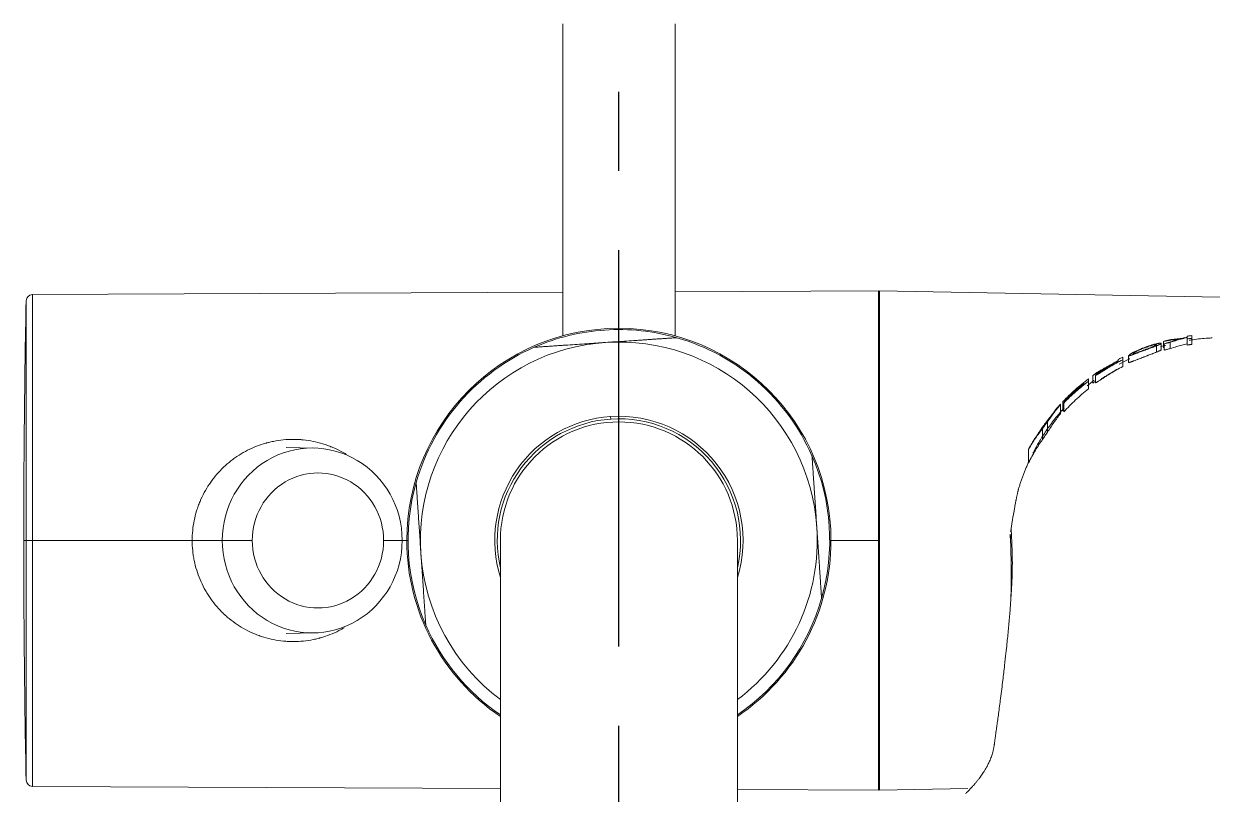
# Model space of a CAD drawing. Header units: millimetres. Extents: x 11618 to 13994, y -5897 to -2537.
# Drawn here: x 12283.6 to 12378.9, y -2853.5 to -2791.8 of the extents above; entities that cross this region are included whole.
import ezdxf

# ---------------------------------------------------------------- set-up
doc = ezdxf.new("R2010")
doc.units = ezdxf.units.MM
doc.linetypes.add('CENTERX2', pattern=[101.6, 63.5, -12.7, 12.7, -12.7])
doc.layers.add('CENTER', color=1, linetype='CENTERX2')

msp = doc.modelspace()

# ---------------------------------------------------------------- linework, layer by layer
at = {"linetype": 'Continuous', "lineweight": 18, "extrusion": (-1.22465e-16, -1, 0)}
for p, q in [((12326.818, -2791.767), (12326.818, -2816.759)), ((12335.818, -2816.759), (12335.818, -2791.767)), ((12326.818, -2813.278), (12284.306, -2813.464)), ((12352.118, -2813.166), (12335.818, -2813.238)), ((12352.118, -2833.166), (12352.118, -2813.166)), ((12352.218, -2813.166), (12352.218, -2853.165)), ((12393.056, -2813.93), (12352.218, -2813.166)), ((12352.119, -2815.916), (12352.218, -2815.916)), ((12374.975, -2817.719), (12374.975, -2817.214)), ((12375.025, -2817.919), (12375.025, -2817.417)), ((12375.514, -2817.79), (12375.514, -2817.291)), ((12376.869, -2817.511), (12376.869, -2817.02)), ((12377.23, -2817.455), (12377.23, -2816.966)), ((12371.704, -2819.233), (12371.704, -2818.688)), ((12368.95, -2821.024), (12368.95, -2820.409)), ((12369.301, -2820.557), (12369.301, -2819.95)), ((12366.716, -2822.988), (12366.716, -2822.254)), ((12366.915, -2822.781), (12366.915, -2822.062)), ((12366.978, -2822.869), (12366.978, -2822.159)), ((12367.08, -2822.034), (12367.08, -2821.973)), ((12365.279, -2825.071), (12365.279, -2824.203)), ((12365.669, -2824.496), (12365.669, -2823.676)), ((12306.898, -2825.758), (12304.654, -2825.707)), ((12364.163, -2826.951), (12364.163, -2825.849)), ((12321.818, -2833.166), (12321.818, -2863.166)), ((12340.818, -2863.166), (12340.818, -2833.166)), ((12352.118, -2833.166), (12352.118, -2853.166)), ((12304.654, -2840.626), (12306.898, -2840.575)), ((12352.119, -2850.416), (12352.218, -2850.416)), ((12284.306, -2852.869), (12321.818, -2853.033)), ((12340.818, -2853.117), (12352.118, -2853.166)), ((12352.218, -2853.166), (12359.287, -2853.034))]:
    msp.add_line(p, q, dxfattribs=at)
at = {"linetype": 'Continuous', "lineweight": 13, "extrusion": (-1.22465e-16, -1, 0)}
for p, q in [((12284.306, -2833.166), (12284.306, -2813.464)), ((12283.809, -2833.166), (12283.809, -2813.954)), ((12374.419, -2817.565), (12374.419, -2818.073)), ((12330.664, -2823.438), (12330.65, -2823.239)), ((12283.618, -2833.166), (12283.809, -2833.166)), ((12283.809, -2833.166), (12283.809, -2852.379)), ((12283.809, -2833.166), (12284.306, -2833.166)), ((12284.306, -2833.166), (12284.306, -2852.869)), ((12284.306, -2833.166), (12297.118, -2833.166)), ((12299.527, -2833.166), (12297.119, -2833.166)), ((12301.931, -2833.166), (12299.527, -2833.166)), ((12312.461, -2833.166), (12314.001, -2833.166)), ((12313.95, -2833.166), (12314.319, -2833.166)), ((12314.318, -2833.166), (12314.418, -2833.166)), ((12348.318, -2833.166), (12348.218, -2833.166)), ((12348.319, -2833.166), (12352.118, -2833.166)), ((12352.218, -2853.165), (12359.288, -2853.033))]:
    msp.add_line(p, q, dxfattribs=at)
at = {"linetype": 'Continuous', "lineweight": 18}
for centre, radius, start, end in [((12284.309, -2813.964), 0.5, 90.25166, 178.86549), ((13253.943, -2833.166), 970.325, 178.865492, 180), ((12331.318, -2833.166), 16.9, 93.8499, 113.65876), ((12331.318, -2833.166), 16.9, 74.04104, 93.8499), ((12331.318, -2833.166), 9.5, 90, 180), ((12331.318, -2833.166), 9.5, 0, 90), ((12331.318, -2833.166), 16.9, 344.04104, 23.65876), ((12331.318, -2833.166), 16.9, 164.04104, 203.65876), ((13253.943, -2833.166), 970.325, 180, 181.134508), ((12284.309, -2852.369), 0.5, 181.13451, 269.74834)]:
    msp.add_arc(centre, radius, start, end, dxfattribs=at)
at = {"linetype": 'Continuous', "lineweight": 18, "extrusion": (0, 0, -1)}
for radius, start, end in [(17, 0, 180), (16.9, 15.95896, 66.34124), (16.9, 105.95896, 156.34124), (9.75, 346.99823, 86.1501), (9.75, 86.1501, 193.0026), (17, 303.97219, 0), (17, 180, 236.02781), (16.9, 195.95896, 235.79639), (16.9, 304.20364, 336.34124)]:
    msp.add_arc((-12331.318, -2833.166), radius, start, end, dxfattribs=at)
at = {"linetype": 'Continuous', "lineweight": 13}
for start, end in [(93.8499, 183.8499), (3.8499, 93.8499), (306.69006, 3.8499), (183.8499, 233.30912)]:
    msp.add_arc((12331.318, -2833.166), 15.9, start, end, dxfattribs=at)
at = {"linetype": 'Continuous', "lineweight": 13, "extrusion": (0, 0, -1)}
for start, end in [(342.70354, 86.1501), (86.1501, 197.29729)]:
    msp.add_arc((-12331.318, -2833.166), 9.95, start, end, dxfattribs=at)
at = {"linetype": 'Continuous', "lineweight": 18}
for start_param, end_param in [(1.570796, 4.712389), (4.712389, 7.853982)]:
    msp.add_ellipse((12306.738, -2833.166), major_axis=(0, -7.41), ratio=0.973179, start_param=start_param, end_param=end_param, dxfattribs=at)
at = {"linetype": 'Continuous', "lineweight": 13}
for start_param, end_param in [(4.712389, 7.853982), (1.570796, 4.712389)]:
    msp.add_ellipse((12307.196, -2833.166), major_axis=(0, 5.41), ratio=0.973179, start_param=start_param, end_param=end_param, dxfattribs=at)
at = {"linetype": 'Continuous', "lineweight": 18}
for points, knots in [([(12376.869, -2816.802), (12376.899, -2816.797), (12376.929, -2816.792), (12376.99, -2816.783), (12377.02, -2816.778), (12377.11, -2816.765), (12377.17, -2816.756), (12377.23, -2816.748)], [0, 0, 0, 0, 0.250009, 0.250009, 0.500018, 0.500018, 1, 1, 1, 1]), ([(12377.23, -2816.748), (12377.23, -2816.765), (12377.23, -2816.783), (12377.23, -2816.818), (12377.23, -2816.836), (12377.23, -2816.891), (12377.23, -2816.928), (12377.23, -2816.966)], [0, 0, 0, 0, 0.250002, 0.250002, 0.500003, 0.500003, 1, 1, 1, 1]), ([(12330.251, -2817.302), (12329.999, -2817.319), (12329.496, -2817.353), (12328.992, -2817.387), (12328.488, -2817.421), (12328.237, -2817.438), (12327.733, -2817.472), (12327.482, -2817.489), (12327.104, -2817.514), (12326.979, -2817.523), (12326.728, -2817.539), (12326.603, -2817.548), (12326.415, -2817.56), (12326.353, -2817.565), (12326.228, -2817.573), (12326.165, -2817.577), (12325.979, -2817.59), (12325.855, -2817.598), (12325.671, -2817.611), (12325.61, -2817.615), (12325.488, -2817.623), (12325.428, -2817.627), (12325.308, -2817.635), (12325.249, -2817.639), (12325.132, -2817.647), (12325.074, -2817.651), (12324.961, -2817.658), (12324.905, -2817.662), (12324.826, -2817.667), (12324.8, -2817.669), (12324.75, -2817.673), (12324.726, -2817.674), (12324.68, -2817.677), (12324.659, -2817.679), (12324.629, -2817.681), (12324.62, -2817.681), (12324.602, -2817.683), (12324.585, -2817.684), (12324.571, -2817.685), (12324.559, -2817.685), (12324.554, -2817.686), (12324.541, -2817.687), (12324.537, -2817.687), (12324.537, -2817.687)], [0, 0, 0, 0, 0.125, 0.25, 0.25, 0.375, 0.375, 0.5, 0.5, 0.5625, 0.5625, 0.625, 0.625, 0.65625, 0.65625, 0.6875, 0.6875, 0.75, 0.75, 0.78125, 0.78125, 0.8125, 0.8125, 0.84375, 0.84375, 0.875, 0.875, 0.90625, 0.90625, 0.921875, 0.921875, 0.9375, 0.9375, 0.953125, 0.953125, 0.960938, 0.960938, 0.96875, 0.976563, 0.976563, 0.984375, 0.984375, 1, 1, 1, 1]), ([(12335.965, -2816.918), (12335.965, -2816.918), (12335.96, -2816.918), (12335.95, -2816.919), (12335.947, -2816.919), (12335.942, -2816.919), (12335.939, -2816.92), (12335.93, -2816.92), (12335.923, -2816.921), (12335.899, -2816.922), (12335.881, -2816.923), (12335.84, -2816.926), (12335.818, -2816.928), (12335.772, -2816.931), (12335.748, -2816.932), (12335.709, -2816.935), (12335.697, -2816.936), (12335.67, -2816.938), (12335.657, -2816.939), (12335.59, -2816.943), (12335.534, -2816.947), (12335.421, -2816.954), (12335.363, -2816.958), (12335.245, -2816.966), (12335.186, -2816.97), (12335.065, -2816.978), (12335.004, -2816.983), (12334.881, -2816.991), (12334.82, -2816.995), (12334.636, -2817.007), (12334.512, -2817.016), (12334.265, -2817.032), (12334.14, -2817.041), (12333.891, -2817.057), (12333.767, -2817.066), (12333.517, -2817.083), (12333.392, -2817.091), (12333.141, -2817.108), (12333.016, -2817.116), (12332.765, -2817.133), (12332.639, -2817.142), (12332.262, -2817.167), (12332.011, -2817.184), (12331.508, -2817.218), (12331.005, -2817.252), (12330.502, -2817.285), (12330.251, -2817.302)], [0, 0, 0, 0, 0.015625, 0.015625, 0.019531, 0.019531, 0.023438, 0.023438, 0.03125, 0.03125, 0.046875, 0.046875, 0.0625, 0.0625, 0.078125, 0.078125, 0.085938, 0.085938, 0.09375, 0.09375, 0.125, 0.125, 0.15625, 0.15625, 0.1875, 0.1875, 0.21875, 0.21875, 0.25, 0.25, 0.3125, 0.3125, 0.375, 0.375, 0.4375, 0.4375, 0.5, 0.5, 0.5625, 0.5625, 0.625, 0.625, 0.75, 0.75, 0.875, 1, 1, 1, 1]), ([(12374.419, -2817.565), (12374.385, -2817.578), (12374.313, -2817.606), (12374.232, -2817.637), (12374.168, -2817.661), (12374.146, -2817.67), (12374.101, -2817.687), (12374.077, -2817.695), (12374.006, -2817.722), (12373.957, -2817.74), (12373.857, -2817.777), (12373.805, -2817.796), (12373.726, -2817.826), (12373.699, -2817.835), (12373.645, -2817.855), (12373.618, -2817.866), (12373.537, -2817.896), (12373.482, -2817.916), (12373.401, -2817.946), (12373.374, -2817.956), (12373.32, -2817.976), (12373.293, -2817.987), (12373.213, -2818.017), (12373.16, -2818.036), (12373.058, -2818.075), (12373.009, -2818.093), (12372.948, -2818.116), (12372.936, -2818.121), (12372.912, -2818.13), (12372.9, -2818.134), (12372.865, -2818.147), (12372.842, -2818.156), (12372.774, -2818.181), (12372.732, -2818.197), (12372.671, -2818.219), (12372.652, -2818.226), (12372.614, -2818.24), (12372.595, -2818.247), (12372.542, -2818.266), (12372.51, -2818.277), (12372.45, -2818.298), (12372.422, -2818.307), (12372.384, -2818.32), (12372.372, -2818.323), (12372.349, -2818.33), (12372.339, -2818.334), (12372.288, -2818.348), (12372.257, -2818.356), (12372.222, -2818.362), (12372.212, -2818.363), (12372.2, -2818.364), (12372.196, -2818.364), (12372.19, -2818.363), (12372.187, -2818.363), (12372.173, -2818.358), (12372.172, -2818.35), (12372.181, -2818.337)], [0, 0, 0, 0, 0.044281, 0.088562, 0.088562, 0.110703, 0.110703, 0.132843, 0.132843, 0.177124, 0.177124, 0.221406, 0.221406, 0.243546, 0.243546, 0.265687, 0.265687, 0.309968, 0.309968, 0.332108, 0.332108, 0.354249, 0.354249, 0.39853, 0.39853, 0.442811, 0.442811, 0.453881, 0.453881, 0.464952, 0.464952, 0.487092, 0.487092, 0.531373, 0.531373, 0.553514, 0.553514, 0.575655, 0.575655, 0.619936, 0.619936, 0.664217, 0.664217, 0.686357, 0.686357, 0.708498, 0.708498, 0.79706, 0.79706, 0.841341, 0.841341, 0.863482, 0.863482, 0.885622, 0.885622, 1, 1, 1, 1]), ([(12374.147, -2817.506), (12374.125, -2817.511), (12374.102, -2817.517), (12374.054, -2817.53), (12374.029, -2817.537), (12373.989, -2817.548), (12373.975, -2817.552), (12373.947, -2817.561), (12373.932, -2817.565), (12373.888, -2817.579), (12373.858, -2817.588), (12373.794, -2817.608), (12373.762, -2817.619), (12373.712, -2817.636), (12373.695, -2817.642), (12373.661, -2817.654), (12373.643, -2817.66), (12373.592, -2817.678), (12373.557, -2817.69), (12373.506, -2817.709), (12373.488, -2817.716), (12373.453, -2817.729), (12373.436, -2817.736), (12373.35, -2817.769), (12373.283, -2817.795), (12373.202, -2817.829), (12373.186, -2817.835), (12373.155, -2817.849), (12373.139, -2817.855), (12373.094, -2817.875), (12373.035, -2817.901), (12372.98, -2817.926), (12372.928, -2817.95), (12372.903, -2817.962), (12372.856, -2817.984), (12372.834, -2817.995), (12372.793, -2818.016), (12372.773, -2818.026), (12372.719, -2818.055), (12372.689, -2818.071), (12372.639, -2818.101), (12372.618, -2818.114), (12372.594, -2818.131), (12372.587, -2818.136), (12372.575, -2818.145), (12372.57, -2818.15), (12372.557, -2818.162), (12372.552, -2818.169), (12372.547, -2818.18), (12372.546, -2818.184), (12372.549, -2818.19), (12372.551, -2818.191), (12372.556, -2818.193), (12372.559, -2818.194), (12372.572, -2818.195), (12372.584, -2818.195), (12372.615, -2818.19), (12372.635, -2818.185), (12372.66, -2818.179)], [0, 0, 0, 0, 0.03125, 0.03125, 0.0625, 0.0625, 0.078125, 0.078125, 0.09375, 0.09375, 0.125, 0.125, 0.15625, 0.15625, 0.171875, 0.171875, 0.1875, 0.1875, 0.21875, 0.21875, 0.234375, 0.234375, 0.25, 0.25, 0.3125, 0.3125, 0.328125, 0.328125, 0.34375, 0.34375, 0.375, 0.40625, 0.40625, 0.4375, 0.4375, 0.46875, 0.46875, 0.5, 0.5, 0.5625, 0.5625, 0.625, 0.625, 0.65625, 0.65625, 0.6875, 0.6875, 0.75, 0.75, 0.8125, 0.8125, 0.84375, 0.84375, 0.875, 0.875, 0.9375, 0.9375, 1, 1, 1, 1]), ([(12372.66, -2818.179), (12372.674, -2818.175), (12372.691, -2818.17), (12372.728, -2818.16), (12372.748, -2818.153), (12372.782, -2818.143), (12372.793, -2818.139), (12372.818, -2818.131), (12372.831, -2818.127), (12372.87, -2818.113), (12372.899, -2818.103), (12372.944, -2818.087), (12372.96, -2818.082), (12372.993, -2818.07), (12373.01, -2818.064), (12373.062, -2818.045), (12373.098, -2818.032), (12373.172, -2818.005), (12373.21, -2817.991), (12373.27, -2817.969), (12373.29, -2817.962), (12373.331, -2817.947), (12373.351, -2817.939), (12373.413, -2817.916), (12373.454, -2817.901), (12373.516, -2817.878), (12373.537, -2817.87), (12373.578, -2817.855), (12373.598, -2817.847), (12373.659, -2817.824), (12373.699, -2817.809), (12373.758, -2817.787), (12373.777, -2817.78), (12373.816, -2817.765), (12373.834, -2817.758), (12373.89, -2817.737), (12373.925, -2817.723), (12373.975, -2817.704), (12373.992, -2817.697), (12374.024, -2817.685), (12374.04, -2817.678), (12374.085, -2817.66), (12374.113, -2817.649), (12374.166, -2817.628), (12374.19, -2817.618), (12374.222, -2817.604), (12374.232, -2817.599), (12374.252, -2817.59), (12374.261, -2817.586), (12374.286, -2817.574), (12374.301, -2817.567), (12374.327, -2817.554), (12374.338, -2817.547), (12374.353, -2817.539), (12374.358, -2817.536), (12374.366, -2817.531), (12374.37, -2817.528), (12374.388, -2817.516), (12374.397, -2817.507), (12374.409, -2817.493), (12374.412, -2817.487), (12374.412, -2817.476), (12374.409, -2817.472), (12374.396, -2817.468), (12374.391, -2817.467), (12374.38, -2817.466), (12374.376, -2817.466), (12374.368, -2817.466), (12374.363, -2817.466), (12374.338, -2817.468), (12374.312, -2817.471), (12374.259, -2817.481), (12374.24, -2817.484), (12374.196, -2817.494), (12374.173, -2817.5), (12374.147, -2817.506)], [0, 0, 0, 0, 0.03125, 0.03125, 0.0625, 0.0625, 0.078125, 0.078125, 0.09375, 0.09375, 0.125, 0.125, 0.140625, 0.140625, 0.15625, 0.15625, 0.1875, 0.1875, 0.21875, 0.21875, 0.234375, 0.234375, 0.25, 0.25, 0.28125, 0.28125, 0.296875, 0.296875, 0.3125, 0.3125, 0.34375, 0.34375, 0.359375, 0.359375, 0.375, 0.375, 0.40625, 0.40625, 0.421875, 0.421875, 0.4375, 0.4375, 0.46875, 0.46875, 0.5, 0.5, 0.515625, 0.515625, 0.53125, 0.53125, 0.5625, 0.5625, 0.59375, 0.59375, 0.609375, 0.609375, 0.625, 0.625, 0.6875, 0.6875, 0.75, 0.75, 0.8125, 0.8125, 0.84375, 0.84375, 0.859375, 0.859375, 0.875, 0.875, 0.9375, 0.9375, 0.96875, 0.96875, 1, 1, 1, 1]), ([(12372.817, -2817.973), (12372.855, -2817.955), (12372.893, -2817.937), (12372.974, -2817.902), (12373.056, -2817.866), (12373.142, -2817.83), (12373.208, -2817.803), (12373.23, -2817.794), (12373.275, -2817.776), (12373.298, -2817.767), (12373.365, -2817.74), (12373.41, -2817.722), (12373.501, -2817.688), (12373.547, -2817.671), (12373.605, -2817.65), (12373.616, -2817.646), (12373.639, -2817.638), (12373.651, -2817.634), (12373.685, -2817.622), (12373.708, -2817.614), (12373.776, -2817.59), (12373.821, -2817.575), (12373.908, -2817.547), (12373.95, -2817.533), (12374.013, -2817.514), (12374.034, -2817.508), (12374.074, -2817.495), (12374.094, -2817.49), (12374.152, -2817.473), (12374.19, -2817.462), (12374.243, -2817.448), (12374.261, -2817.443), (12374.295, -2817.434), (12374.311, -2817.43), (12374.36, -2817.418), (12374.391, -2817.41), (12374.448, -2817.397), (12374.475, -2817.391), (12374.513, -2817.383), (12374.525, -2817.381), (12374.548, -2817.376), (12374.582, -2817.37), (12374.611, -2817.365), (12374.662, -2817.358), (12374.69, -2817.356), (12374.724, -2817.354), (12374.734, -2817.354), (12374.747, -2817.355), (12374.75, -2817.355), (12374.758, -2817.356), (12374.761, -2817.357), (12374.775, -2817.36), (12374.781, -2817.364), (12374.784, -2817.375), (12374.781, -2817.382), (12374.77, -2817.394), (12374.766, -2817.399), (12374.757, -2817.406), (12374.754, -2817.408), (12374.747, -2817.413), (12374.743, -2817.416), (12374.722, -2817.429), (12374.7, -2817.442), (12374.644, -2817.47), (12374.61, -2817.486), (12374.557, -2817.508), (12374.546, -2817.513), (12374.523, -2817.523), (12374.487, -2817.538), (12374.447, -2817.554), (12374.419, -2817.565)], [0, 0, 0, 0, 0.03125, 0.03125, 0.0625, 0.09375, 0.09375, 0.109375, 0.109375, 0.125, 0.125, 0.15625, 0.15625, 0.1875, 0.1875, 0.195312, 0.195312, 0.203125, 0.203125, 0.21875, 0.21875, 0.25, 0.25, 0.28125, 0.28125, 0.296875, 0.296875, 0.3125, 0.3125, 0.34375, 0.34375, 0.359375, 0.359375, 0.375, 0.375, 0.40625, 0.40625, 0.4375, 0.4375, 0.453125, 0.453125, 0.46875, 0.5, 0.5, 0.5625, 0.5625, 0.59375, 0.59375, 0.609375, 0.609375, 0.625, 0.625, 0.6875, 0.6875, 0.75, 0.75, 0.78125, 0.78125, 0.796875, 0.796875, 0.8125, 0.8125, 0.875, 0.875, 0.9375, 0.9375, 0.953125, 0.953125, 0.96875, 1, 1, 1, 1]), ([(12375.136, -2817.532), (12375.013, -2817.566), (12374.875, -2817.605), (12374.738, -2817.647), (12374.724, -2817.651)], [0, 0, 0, 0, 0.89875, 1, 1, 1, 1]), ([(12374.975, -2817.214), (12375.014, -2817.203), (12375.054, -2817.193), (12375.133, -2817.171), (12375.173, -2817.161), (12375.292, -2817.13), (12375.372, -2817.11), (12375.452, -2817.09)], [0, 0, 0, 0, 0.250017, 0.250017, 0.500033, 0.500033, 1, 1, 1, 1]), ([(12375.025, -2817.417), (12375.166, -2817.367), (12375.307, -2817.32), (12375.568, -2817.235), (12375.688, -2817.197), (12375.928, -2817.125), (12376.049, -2817.09), (12376.17, -2817.056)], [0, 0, 0, 0, 0.370109, 0.370109, 0.685025, 0.685025, 1, 1, 1, 1]), ([(12375.514, -2817.291), (12375.473, -2817.301), (12375.433, -2817.311), (12375.351, -2817.332), (12375.31, -2817.342), (12375.188, -2817.373), (12375.106, -2817.395), (12375.025, -2817.417)], [0, 0, 0, 0, 0.250017, 0.250017, 0.500035, 0.500035, 1, 1, 1, 1]), ([(12375.452, -2817.09), (12375.532, -2817.079), (12375.613, -2817.068), (12375.775, -2817.048), (12375.856, -2817.039), (12376.099, -2817.013), (12376.261, -2816.999), (12376.423, -2816.987)], [0, 0, 0, 0, 0.250045, 0.250045, 0.500091, 0.500091, 1, 1, 1, 1]), ([(12376.869, -2816.909), (12376.699, -2816.95), (12376.528, -2816.994), (12376.217, -2817.079), (12376.076, -2817.119), (12375.795, -2817.202), (12375.654, -2817.246), (12375.514, -2817.291)], [0, 0, 0, 0, 0.376629, 0.376629, 0.688276, 0.688276, 1, 1, 1, 1]), ([(12375.514, -2817.79), (12375.684, -2817.734), (12375.854, -2817.681), (12376.164, -2817.588), (12376.305, -2817.548), (12376.587, -2817.471), (12376.728, -2817.435), (12376.869, -2817.4)], [0, 0, 0, 0, 0.376921, 0.376921, 0.68842, 0.68842, 1, 1, 1, 1]), ([(12376.423, -2816.987), (12376.46, -2816.977), (12376.497, -2816.968), (12376.572, -2816.948), (12376.609, -2816.939), (12376.72, -2816.911), (12376.795, -2816.893), (12376.869, -2816.875)], [0, 0, 0, 0, 0.250047, 0.250047, 0.500093, 0.500093, 1, 1, 1, 1]), ([(12377.23, -2816.966), (12377.2, -2816.971), (12377.17, -2816.975), (12377.11, -2816.984), (12377.08, -2816.988), (12376.99, -2817.001), (12376.929, -2817.011), (12376.869, -2817.02)], [0, 0, 0, 0, 0.250009, 0.250009, 0.500018, 0.500018, 1, 1, 1, 1]), ([(12376.869, -2817.511), (12376.929, -2817.501), (12376.99, -2817.491), (12377.08, -2817.478), (12377.11, -2817.473), (12377.17, -2817.464), (12377.2, -2817.46), (12377.23, -2817.455)], [0, 0, 0, 0, 0.499974, 0.499974, 0.749984, 0.749984, 1, 1, 1, 1]), ([(12378.875, -2816.937), (12378.762, -2816.942), (12378.246, -2816.971), (12377.631, -2817.035), (12377.131, -2817.108), (12377.031, -2817.124)], [0, 0, 0, 0, 0.181665, 0.836494, 1, 1, 1, 1]), ([(12371.704, -2818.688), (12371.534, -2818.774), (12371.365, -2818.863), (12371.03, -2819.045), (12370.864, -2819.139), (12370.617, -2819.284), (12370.494, -2819.358), (12370.352, -2819.445), (12370.291, -2819.483), (12370.25, -2819.508), (12370.23, -2819.52), (12370.17, -2819.558), (12370.13, -2819.583), (12370.071, -2819.62), (12370.051, -2819.632), (12370.012, -2819.657), (12369.993, -2819.669), (12369.936, -2819.705), (12369.899, -2819.728), (12369.847, -2819.76), (12369.83, -2819.771), (12369.805, -2819.786), (12369.797, -2819.791), (12369.782, -2819.801), (12369.774, -2819.805), (12369.737, -2819.828), (12369.71, -2819.844), (12369.674, -2819.865), (12369.663, -2819.872), (12369.641, -2819.884), (12369.631, -2819.889), (12369.604, -2819.905), (12369.588, -2819.913), (12369.568, -2819.923), (12369.562, -2819.926), (12369.551, -2819.93), (12369.547, -2819.932), (12369.535, -2819.937), (12369.529, -2819.938), (12369.524, -2819.937), (12369.523, -2819.936), (12369.523, -2819.934), (12369.523, -2819.932), (12369.525, -2819.929), (12369.525, -2819.928), (12369.526, -2819.926)], [0, 0, 0, 0, 0.179537, 0.179537, 0.359074, 0.359074, 0.448843, 0.493727, 0.516169, 0.516169, 0.538611, 0.538611, 0.583496, 0.583496, 0.605938, 0.605938, 0.62838, 0.62838, 0.673264, 0.673264, 0.695706, 0.695706, 0.706927, 0.706927, 0.718148, 0.718148, 0.763033, 0.763033, 0.785475, 0.785475, 0.807917, 0.807917, 0.852801, 0.852801, 0.875243, 0.875243, 0.897686, 0.897686, 0.94257, 0.94257, 0.965012, 0.965012, 0.987454, 0.987454, 1, 1, 1, 1]), ([(12371.343, -2818.668), (12371.373, -2818.652), (12371.403, -2818.636), (12371.463, -2818.604), (12371.493, -2818.589), (12371.583, -2818.541), (12371.644, -2818.51), (12371.704, -2818.48)], [0, 0, 0, 0, 0.250011, 0.250011, 0.500023, 0.500023, 1, 1, 1, 1]), ([(12372.283, -2818.6), (12372.215, -2818.633), (12371.927, -2818.774), (12371.643, -2818.922), (12371.429, -2819.041)], [0, 0, 0, 0, 0.235364, 1, 1, 1, 1]), ([(12371.704, -2818.48), (12371.704, -2818.496), (12371.704, -2818.513), (12371.704, -2818.546), (12371.704, -2818.564), (12371.704, -2818.616), (12371.704, -2818.651), (12371.704, -2818.688)], [0, 0, 0, 0, 0.250002, 0.250002, 0.500003, 0.500003, 1, 1, 1, 1]), ([(12372.179, -2818.878), (12372.178, -2818.88), (12372.177, -2818.882), (12372.175, -2818.885), (12372.175, -2818.887), (12372.175, -2818.891), (12372.175, -2818.892), (12372.178, -2818.896), (12372.181, -2818.898), (12372.194, -2818.902), (12372.21, -2818.901), (12372.245, -2818.894), (12372.259, -2818.891), (12372.283, -2818.885), (12372.291, -2818.882), (12372.309, -2818.877), (12372.319, -2818.874), (12372.349, -2818.865), (12372.372, -2818.857), (12372.422, -2818.84), (12372.449, -2818.831), (12372.494, -2818.815), (12372.51, -2818.809), (12372.543, -2818.797), (12372.56, -2818.79), (12372.613, -2818.771), (12372.65, -2818.756), (12372.73, -2818.726), (12372.772, -2818.71), (12372.839, -2818.684), (12372.861, -2818.675), (12372.896, -2818.661), (12372.908, -2818.657), (12372.932, -2818.647), (12372.944, -2818.643), (12373.005, -2818.619), (12373.054, -2818.6), (12373.156, -2818.56), (12373.208, -2818.54), (12373.288, -2818.509), (12373.315, -2818.498), (12373.369, -2818.477), (12373.396, -2818.467), (12373.477, -2818.435), (12373.531, -2818.415), (12373.613, -2818.384), (12373.64, -2818.373), (12373.68, -2818.358), (12373.694, -2818.353), (12373.721, -2818.342), (12373.734, -2818.337), (12373.8, -2818.312), (12373.852, -2818.292), (12373.953, -2818.254), (12374.002, -2818.235), (12374.074, -2818.208), (12374.097, -2818.199), (12374.143, -2818.181), (12374.165, -2818.173), (12374.23, -2818.148), (12374.271, -2818.132), (12374.348, -2818.101), (12374.385, -2818.087), (12374.419, -2818.073)], [0, 0, 0, 0, 0.015925, 0.015925, 0.03829, 0.03829, 0.060656, 0.060656, 0.105386, 0.105386, 0.194848, 0.194848, 0.239578, 0.239578, 0.261944, 0.261944, 0.284309, 0.284309, 0.32904, 0.32904, 0.37377, 0.37377, 0.396136, 0.396136, 0.418501, 0.418501, 0.463232, 0.463232, 0.507962, 0.507962, 0.530328, 0.530328, 0.54151, 0.54151, 0.552693, 0.552693, 0.597424, 0.597424, 0.642154, 0.642154, 0.66452, 0.66452, 0.686885, 0.686885, 0.731616, 0.731616, 0.753981, 0.753981, 0.765164, 0.765164, 0.776347, 0.776347, 0.821077, 0.821077, 0.865808, 0.865808, 0.888173, 0.888173, 0.910539, 0.910539, 0.955269, 0.955269, 1, 1, 1, 1]), ([(12372.221, -2818.299), (12372.225, -2818.295), (12372.231, -2818.291), (12372.248, -2818.278), (12372.262, -2818.269), (12372.294, -2818.248), (12372.311, -2818.236), (12372.352, -2818.212), (12372.374, -2818.199), (12372.411, -2818.177), (12372.424, -2818.17), (12372.452, -2818.155), (12372.466, -2818.147), (12372.51, -2818.123), (12372.542, -2818.106), (12372.594, -2818.08), (12372.613, -2818.071), (12372.65, -2818.052), (12372.669, -2818.043), (12372.73, -2818.013), (12372.772, -2817.993), (12372.817, -2817.973)], [0, 0, 0, 0, 0.063419, 0.063419, 0.197216, 0.197216, 0.331014, 0.331014, 0.464811, 0.464811, 0.531709, 0.531709, 0.598608, 0.598608, 0.732405, 0.732405, 0.799304, 0.799304, 0.866203, 0.866203, 1, 1, 1, 1]), ([(12374.419, -2818.073), (12374.476, -2818.05), (12374.525, -2818.029), (12374.588, -2818.001), (12374.607, -2817.993), (12374.634, -2817.98), (12374.642, -2817.976), (12374.658, -2817.969), (12374.665, -2817.965), (12374.701, -2817.947), (12374.722, -2817.935), (12374.755, -2817.913), (12374.767, -2817.904), (12374.777, -2817.892), (12374.779, -2817.889), (12374.781, -2817.886)], [0, 0, 0, 0, 0.225504, 0.225504, 0.338256, 0.338256, 0.394632, 0.394632, 0.451007, 0.451007, 0.676511, 0.676511, 0.902015, 0.902015, 1, 1, 1, 1]), ([(12375.025, -2817.919), (12375.106, -2817.896), (12375.188, -2817.874), (12375.31, -2817.842), (12375.351, -2817.831), (12375.433, -2817.81), (12375.473, -2817.8), (12375.514, -2817.79)], [0, 0, 0, 0, 0.49995, 0.49995, 0.749968, 0.749968, 1, 1, 1, 1]), ([(12370.074, -2819.498), (12369.989, -2819.547), (12369.917, -2819.589), (12369.817, -2819.645), (12369.785, -2819.663), (12369.723, -2819.699), (12369.693, -2819.716), (12369.542, -2819.803), (12369.421, -2819.876), (12369.301, -2819.95)], [0, 0, 0, 0, 0.25, 0.25, 0.375, 0.375, 0.5, 0.5, 1, 1, 1, 1]), ([(12369.301, -2819.95), (12369.338, -2819.923), (12369.375, -2819.896), (12369.451, -2819.842), (12369.488, -2819.816), (12369.602, -2819.736), (12369.678, -2819.683), (12369.754, -2819.631)], [0, 0, 0, 0, 0.250021, 0.250021, 0.500042, 0.500042, 1, 1, 1, 1]), ([(12369.526, -2820.524), (12369.525, -2820.526), (12369.524, -2820.527), (12369.522, -2820.532), (12369.523, -2820.534), (12369.529, -2820.534), (12369.531, -2820.534), (12369.537, -2820.532), (12369.541, -2820.531), (12369.554, -2820.526), (12369.565, -2820.52), (12369.593, -2820.505), (12369.609, -2820.496), (12369.633, -2820.482), (12369.638, -2820.479), (12369.648, -2820.473), (12369.664, -2820.463), (12369.693, -2820.445), (12369.719, -2820.429), (12369.74, -2820.416), (12369.747, -2820.412), (12369.761, -2820.403), (12369.769, -2820.398), (12369.806, -2820.374), (12369.839, -2820.352), (12369.891, -2820.318), (12369.909, -2820.307), (12369.946, -2820.283), (12369.965, -2820.27), (12370.022, -2820.233), (12370.06, -2820.208), (12370.138, -2820.157), (12370.178, -2820.131), (12370.238, -2820.092), (12370.258, -2820.079), (12370.298, -2820.053), (12370.358, -2820.014), (12370.419, -2819.976), (12370.54, -2819.899), (12370.622, -2819.848), (12371.031, -2819.599), (12371.364, -2819.41), (12371.704, -2819.233)], [0, 0, 0, 0, 0.013012, 0.013012, 0.057875, 0.057875, 0.080306, 0.080306, 0.102738, 0.102738, 0.147601, 0.147601, 0.192464, 0.192464, 0.20368, 0.20368, 0.214896, 0.237327, 0.259759, 0.259759, 0.270974, 0.270974, 0.28219, 0.28219, 0.327053, 0.327053, 0.349485, 0.349485, 0.371916, 0.371916, 0.41678, 0.41678, 0.461643, 0.461643, 0.484074, 0.484074, 0.506506, 0.551369, 0.551369, 0.641095, 0.641095, 1, 1, 1, 1]), ([(12369.582, -2819.871), (12369.584, -2819.869), (12369.587, -2819.867), (12369.597, -2819.858), (12369.606, -2819.851), (12369.633, -2819.828), (12369.654, -2819.812), (12369.689, -2819.784), (12369.702, -2819.775), (12369.728, -2819.755), (12369.742, -2819.744), (12369.785, -2819.713), (12369.815, -2819.69), (12369.864, -2819.656), (12369.881, -2819.644), (12369.915, -2819.62), (12369.933, -2819.607), (12369.986, -2819.57), (12370.023, -2819.545), (12370.135, -2819.47), (12370.212, -2819.42), (12370.292, -2819.369)], [0, 0, 0, 0, 0.020249, 0.020249, 0.085566, 0.085566, 0.216199, 0.216199, 0.281516, 0.281516, 0.346833, 0.346833, 0.477466, 0.477466, 0.542783, 0.542783, 0.6081, 0.6081, 0.738733, 0.738733, 1, 1, 1, 1]), ([(12369.754, -2819.631), (12369.892, -2819.552), (12370.028, -2819.478), (12370.207, -2819.384), (12370.243, -2819.365), (12370.299, -2819.335), (12370.318, -2819.325), (12370.357, -2819.305), (12370.377, -2819.294), (12370.419, -2819.272), (12370.441, -2819.26), (12370.487, -2819.235), (12370.512, -2819.222), (12370.553, -2819.2), (12370.567, -2819.192), (12370.596, -2819.176), (12370.625, -2819.159), (12370.657, -2819.142), (12370.69, -2819.123), (12370.706, -2819.114), (12370.723, -2819.104)], [0, 0, 0, 0, 0.5, 0.5, 0.625, 0.625, 0.6875, 0.6875, 0.75, 0.75, 0.8125, 0.8125, 0.875, 0.875, 0.90625, 0.90625, 0.9375, 0.96875, 0.96875, 1, 1, 1, 1]), ([(12369.968, -2819.614), (12369.947, -2819.63), (12369.931, -2819.643), (12369.916, -2819.657), (12369.913, -2819.659), (12369.908, -2819.664), (12369.906, -2819.666), (12369.9, -2819.672), (12369.895, -2819.678), (12369.894, -2819.681), (12369.896, -2819.683), (12369.896, -2819.683), (12369.899, -2819.683), (12369.9, -2819.683), (12369.909, -2819.681), (12369.92, -2819.676), (12369.942, -2819.665), (12369.946, -2819.663), (12369.956, -2819.657), (12369.961, -2819.654), (12369.978, -2819.645), (12369.99, -2819.638), (12370.017, -2819.623), (12370.032, -2819.615), (12370.056, -2819.601), (12370.064, -2819.596), (12370.081, -2819.586), (12370.089, -2819.581), (12370.115, -2819.565), (12370.134, -2819.554), (12370.162, -2819.537), (12370.172, -2819.531), (12370.192, -2819.519), (12370.201, -2819.513), (12370.251, -2819.483), (12370.291, -2819.458), (12370.373, -2819.408), (12370.415, -2819.383), (12370.498, -2819.332), (12370.623, -2819.257), (12370.749, -2819.183), (12370.917, -2819.086), (12371.002, -2819.038), (12371.172, -2818.944), (12371.257, -2818.897), (12371.343, -2818.851)], [0, 0, 0, 0, 0.0625, 0.0625, 0.078125, 0.078125, 0.09375, 0.09375, 0.125, 0.15625, 0.15625, 0.171875, 0.171875, 0.1875, 0.1875, 0.25, 0.25, 0.265625, 0.265625, 0.28125, 0.28125, 0.3125, 0.3125, 0.34375, 0.34375, 0.359375, 0.359375, 0.375, 0.375, 0.40625, 0.40625, 0.421875, 0.421875, 0.4375, 0.4375, 0.5, 0.5, 0.5625, 0.5625, 0.625, 0.75, 0.75, 0.875, 0.875, 1, 1, 1, 1]), ([(12370.567, -2819.221), (12370.51, -2819.256), (12370.453, -2819.291), (12370.368, -2819.344), (12370.34, -2819.361), (12370.284, -2819.397), (12370.257, -2819.414), (12370.204, -2819.449), (12370.178, -2819.466), (12370.14, -2819.492), (12370.127, -2819.5), (12370.103, -2819.516), (12370.08, -2819.533), (12370.058, -2819.548), (12370.037, -2819.563), (12370.027, -2819.57), (12369.999, -2819.59), (12369.983, -2819.603), (12369.968, -2819.614)], [0, 0, 0, 0, 0.25, 0.25, 0.375, 0.375, 0.5, 0.5, 0.625, 0.625, 0.6875, 0.6875, 0.75, 0.8125, 0.8125, 0.875, 0.875, 1, 1, 1, 1]), ([(12371.343, -2819.403), (12371.172, -2819.498), (12371.003, -2819.595), (12370.794, -2819.72), (12370.752, -2819.745), (12370.669, -2819.796), (12370.586, -2819.847), (12370.503, -2819.899), (12370.421, -2819.951), (12370.38, -2819.977), (12370.298, -2820.029), (12370.258, -2820.055), (12370.199, -2820.093), (12370.179, -2820.105), (12370.142, -2820.129), (12370.124, -2820.14), (12370.097, -2820.157), (12370.089, -2820.162), (12370.072, -2820.173), (12370.063, -2820.178), (12370.04, -2820.192), (12370.017, -2820.206), (12369.997, -2820.218), (12369.99, -2820.222)], [0, 0, 0, 0, 0.354822, 0.354822, 0.443528, 0.443528, 0.532234, 0.620939, 0.620939, 0.709645, 0.709645, 0.79835, 0.79835, 0.842703, 0.842703, 0.887056, 0.887056, 0.909232, 0.909232, 0.931409, 0.931409, 0.975762, 1, 1, 1, 1]), ([(12370.292, -2819.369), (12370.253, -2819.392), (12370.214, -2819.415), (12370.141, -2819.459), (12370.106, -2819.479), (12370.074, -2819.498)], [0, 0, 0, 0, 0.5, 0.5, 1, 1, 1, 1]), ([(12371.343, -2818.781), (12371.277, -2818.816), (12371.212, -2818.852), (12371.082, -2818.923), (12371.017, -2818.96), (12370.823, -2819.07), (12370.694, -2819.145), (12370.567, -2819.221)], [0, 0, 0, 0, 0.250054, 0.250054, 0.500109, 0.500109, 1, 1, 1, 1]), ([(12370.723, -2819.104), (12370.774, -2819.075), (12370.825, -2819.046), (12370.928, -2818.987), (12370.979, -2818.957), (12371.134, -2818.87), (12371.238, -2818.813), (12371.343, -2818.757)], [0, 0, 0, 0, 0.25, 0.25, 0.5, 0.5, 1, 1, 1, 1]), ([(12366.915, -2822.042), (12367.229, -2821.711), (12367.557, -2821.392), (12368.237, -2820.781), (12368.588, -2820.49), (12368.95, -2820.212)], [0, 0, 0, 0, 0.5, 0.5, 1, 1, 1, 1]), ([(12368.589, -2820.518), (12368.294, -2820.757), (12368.006, -2821.005), (12367.447, -2821.52), (12367.177, -2821.787), (12366.915, -2822.062)], [0, 0, 0, 0, 0.5, 0.5, 1, 1, 1, 1]), ([(12368.95, -2820.409), (12368.6, -2820.675), (12368.26, -2820.955), (12367.602, -2821.539), (12367.284, -2821.843), (12366.978, -2822.159)], [0, 0, 0, 0, 0.5, 0.5, 1, 1, 1, 1]), ([(12367.08, -2821.952), (12367.318, -2821.709), (12367.563, -2821.473), (12368.067, -2821.017), (12368.325, -2820.796), (12368.589, -2820.582)], [0, 0, 0, 0, 0.5, 0.5, 1, 1, 1, 1]), ([(12368.589, -2820.605), (12368.325, -2820.818), (12368.067, -2821.039), (12367.563, -2821.495), (12367.318, -2821.731), (12367.08, -2821.973)], [0, 0, 0, 0, 0.5, 0.5, 1, 1, 1, 1]), ([(12369.401, -2820.355), (12369.4, -2820.356), (12369.214, -2820.496), (12369.03, -2820.64), (12368.851, -2820.788)], [0, 0, 0, 0, 0.004816, 1, 1, 1, 1]), ([(12368.95, -2820.212), (12368.95, -2820.227), (12368.95, -2820.243), (12368.95, -2820.275), (12368.95, -2820.291), (12368.95, -2820.34), (12368.95, -2820.374), (12368.95, -2820.409)], [0, 0, 0, 0, 0.250002, 0.250002, 0.500004, 0.500004, 1, 1, 1, 1]), ([(12366.978, -2822.136), (12367.231, -2821.874), (12367.492, -2821.621), (12368.03, -2821.131), (12368.306, -2820.894), (12368.589, -2820.667)], [0, 0, 0, 0, 0.5, 0.5, 1, 1, 1, 1]), ([(12366.978, -2822.869), (12367.282, -2822.536), (12367.598, -2822.215), (12368.257, -2821.599), (12368.598, -2821.305), (12368.95, -2821.024)], [0, 0, 0, 0, 0.5, 0.5, 1, 1, 1, 1]), ([(12366.716, -2822.254), (12366.54, -2822.475), (12366.364, -2822.703), (12366.015, -2823.176), (12365.841, -2823.421), (12365.669, -2823.676)], [0, 0, 0, 0, 0.5, 0.5, 1, 1, 1, 1]), ([(12366.333, -2822.685), (12366.364, -2822.649), (12366.396, -2822.612), (12366.459, -2822.54), (12366.491, -2822.504), (12366.586, -2822.396), (12366.651, -2822.325), (12366.716, -2822.254)], [0, 0, 0, 0, 0.250023, 0.250023, 0.500046, 0.500046, 1, 1, 1, 1]), ([(12367.012, -2822.542), (12366.718, -2822.869), (12366.189, -2823.503), (12365.52, -2824.435), (12365.007, -2825.252), (12364.688, -2825.822), (12364.535, -2826.116), (12364.501, -2826.181)], [0, 0, 0, 0, 0.297622, 0.558159, 0.7757, 0.950256, 1, 1, 1, 1]), ([(12364.893, -2824.657), (12365.068, -2824.386), (12365.251, -2824.12), (12365.631, -2823.599), (12365.829, -2823.343), (12366.033, -2823.094)], [0, 0, 0, 0, 0.5, 0.5, 1, 1, 1, 1]), ([(12365.929, -2823.24), (12365.765, -2823.444), (12365.607, -2823.651), (12365.298, -2824.072), (12365.149, -2824.286), (12365.004, -2824.503)], [0, 0, 0, 0, 0.5, 0.5, 1, 1, 1, 1]), ([(12365.482, -2823.904), (12365.506, -2823.865), (12365.536, -2823.816), (12365.606, -2823.71), (12365.645, -2823.651), (12365.766, -2823.472), (12365.847, -2823.355), (12365.929, -2823.24)], [0, 0, 0, 0, 0.25, 0.25, 0.5, 0.5, 1, 1, 1, 1]), ([(12365.669, -2824.496), (12365.841, -2824.224), (12366.015, -2823.964), (12366.364, -2823.462), (12366.539, -2823.221), (12366.716, -2822.988)], [0, 0, 0, 0, 0.5, 0.5, 1, 1, 1, 1]), ([(12366.033, -2823.094), (12366.083, -2823.024), (12366.133, -2822.955), (12366.208, -2822.853), (12366.233, -2822.819), (12366.283, -2822.752), (12366.308, -2822.718), (12366.333, -2822.685)], [0, 0, 0, 0, 0.499986, 0.499986, 0.749991, 0.749991, 1, 1, 1, 1]), ([(12365.279, -2824.203), (12365.184, -2824.322), (12365.089, -2824.445), (12364.9, -2824.699), (12364.807, -2824.831), (12364.62, -2825.105), (12364.528, -2825.246), (12364.344, -2825.539), (12364.253, -2825.691), (12364.163, -2825.849)], [0, 0, 0, 0, 0.25, 0.25, 0.5, 0.5, 0.75, 0.75, 1, 1, 1, 1]), ([(12365.004, -2824.503), (12365.086, -2824.393), (12365.168, -2824.287), (12365.292, -2824.131), (12365.333, -2824.08), (12365.412, -2823.984), (12365.45, -2823.941), (12365.482, -2823.904)], [0, 0, 0, 0, 0.5, 0.5, 0.75, 0.75, 1, 1, 1, 1]), ([(12297.118, -2833.166), (12297.118, -2832.896), (12297.132, -2832.628), (12297.185, -2832.096), (12297.225, -2831.833), (12297.329, -2831.311), (12297.394, -2831.053), (12297.492, -2830.733), (12297.513, -2830.669), (12297.555, -2830.542), (12297.577, -2830.479), (12297.645, -2830.29), (12297.694, -2830.166), (12297.847, -2829.799), (12297.96, -2829.561), (12298.21, -2829.097), (12298.346, -2828.872), (12298.566, -2828.543), (12298.642, -2828.436), (12298.801, -2828.223), (12298.882, -2828.119), (12299.133, -2827.814), (12299.309, -2827.621), (12299.679, -2827.251), (12299.872, -2827.076), (12300.176, -2826.826), (12300.279, -2826.745), (12300.438, -2826.627), (12300.491, -2826.589), (12300.599, -2826.512), (12300.654, -2826.475), (12300.929, -2826.29), (12301.155, -2826.155), (12301.617, -2825.906), (12301.855, -2825.793), (12302.341, -2825.59), (12302.59, -2825.5), (12302.908, -2825.403), (12303.005, -2825.374), (12303.102, -2825.348), (12303.167, -2825.331), (12303.199, -2825.322), (12303.362, -2825.281), (12303.493, -2825.251), (12303.886, -2825.172), (12304.413, -2825.093), (12304.945, -2825.067), (12305.346, -2825.066), (12305.48, -2825.07), (12305.682, -2825.079), (12305.749, -2825.084), (12305.85, -2825.091), (12305.884, -2825.094), (12305.951, -2825.1), (12306.254, -2825.128), (12306.551, -2825.172), (12307.073, -2825.277), (12307.33, -2825.342), (12307.711, -2825.458), (12307.837, -2825.5), (12308.025, -2825.568), (12308.119, -2825.603), (12308.212, -2825.64), (12308.274, -2825.665), (12308.304, -2825.677), (12308.582, -2825.793), (12308.82, -2825.907), (12309.195, -2826.108), (12309.335, -2826.189), (12309.472, -2826.273)], [0, 0, 0, 0, 0.046262, 0.046262, 0.092524, 0.092524, 0.138786, 0.138786, 0.150352, 0.150352, 0.161917, 0.161917, 0.185048, 0.185048, 0.23131, 0.23131, 0.277572, 0.277572, 0.300703, 0.300703, 0.323834, 0.323834, 0.370096, 0.370096, 0.416358, 0.416358, 0.439489, 0.439489, 0.451055, 0.451055, 0.46262, 0.46262, 0.508882, 0.508882, 0.555144, 0.555144, 0.601406, 0.601406, 0.612972, 0.618755, 0.618755, 0.624537, 0.624537, 0.647668, 0.647668, 0.69393, 0.740192, 0.740192, 0.763323, 0.763323, 0.774889, 0.774889, 0.780672, 0.780672, 0.786454, 0.832716, 0.832716, 0.878979, 0.878979, 0.90211, 0.90211, 0.913675, 0.919458, 0.919458, 0.925241, 0.925241, 0.971503, 0.971503, 1, 1, 1, 1]), ([(12364.163, -2826.951), (12364.339, -2826.588), (12364.521, -2826.254), (12364.801, -2825.786), (12364.895, -2825.635), (12365.086, -2825.345), (12365.182, -2825.206), (12365.279, -2825.071)], [0, 0, 0, 0, 0.5, 0.5, 0.75, 0.75, 1, 1, 1, 1]), ([(12364.163, -2825.849), (12364.196, -2825.787), (12364.229, -2825.726), (12364.296, -2825.604), (12364.33, -2825.544), (12364.433, -2825.362), (12364.503, -2825.242), (12364.574, -2825.123)], [0, 0, 0, 0, 0.250049, 0.250049, 0.500099, 0.500099, 1, 1, 1, 1]), ([(12365.279, -2825.071), (12365.342, -2824.974), (12365.406, -2824.877), (12365.503, -2824.734), (12365.536, -2824.686), (12365.602, -2824.591), (12365.635, -2824.544), (12365.669, -2824.496)], [0, 0, 0, 0, 0.499901, 0.499901, 0.749937, 0.749937, 1, 1, 1, 1]), ([(12347.183, -2832.099), (12347.166, -2831.847), (12347.132, -2831.344), (12347.098, -2830.84), (12347.064, -2830.336), (12347.047, -2830.085), (12347.013, -2829.581), (12346.996, -2829.33), (12346.971, -2828.952), (12346.962, -2828.827), (12346.946, -2828.576), (12346.937, -2828.451), (12346.924, -2828.263), (12346.92, -2828.201), (12346.912, -2828.076), (12346.908, -2828.013), (12346.895, -2827.827), (12346.887, -2827.703), (12346.874, -2827.519), (12346.87, -2827.458), (12346.862, -2827.336), (12346.858, -2827.276), (12346.85, -2827.156), (12346.846, -2827.097), (12346.838, -2826.98), (12346.834, -2826.922), (12346.827, -2826.809), (12346.823, -2826.753), (12346.818, -2826.674), (12346.816, -2826.648), (12346.812, -2826.598), (12346.811, -2826.574), (12346.808, -2826.528), (12346.806, -2826.507), (12346.804, -2826.477), (12346.804, -2826.468), (12346.802, -2826.45), (12346.801, -2826.433), (12346.8, -2826.419), (12346.8, -2826.407), (12346.799, -2826.402), (12346.798, -2826.389), (12346.798, -2826.385), (12346.798, -2826.385)], [0, 0, 0, 0, 0.125, 0.25, 0.25, 0.375, 0.375, 0.5, 0.5, 0.5625, 0.5625, 0.625, 0.625, 0.65625, 0.65625, 0.6875, 0.6875, 0.75, 0.75, 0.78125, 0.78125, 0.8125, 0.8125, 0.84375, 0.84375, 0.875, 0.875, 0.90625, 0.90625, 0.921875, 0.921875, 0.9375, 0.9375, 0.953125, 0.953125, 0.960937, 0.960937, 0.96875, 0.976562, 0.976562, 0.984375, 0.984375, 1, 1, 1, 1]), ([(12364.235, -2826.724), (12364.224, -2826.749), (12364.189, -2826.822), (12364.134, -2826.944), (12364.069, -2827.09), (12364.006, -2827.235), (12363.945, -2827.38), (12363.885, -2827.524), (12363.827, -2827.668), (12363.771, -2827.812), (12363.717, -2827.955), (12363.664, -2828.098), (12363.613, -2828.24), (12363.563, -2828.381), (12363.515, -2828.523), (12363.469, -2828.663), (12363.424, -2828.803), (12363.381, -2828.942), (12363.35, -2829.044), (12363.334, -2829.099), (12363.331, -2829.108)], [0, 0, 0, 0, 0.032429, 0.095257, 0.157681, 0.219701, 0.281317, 0.342529, 0.403337, 0.463742, 0.523744, 0.583342, 0.642536, 0.701327, 0.759714, 0.817698, 0.875278, 0.932454, 0.989227, 1, 1, 1, 1]), ([(12315.07, -2828.52), (12315.07, -2828.52), (12315.07, -2828.524), (12315.071, -2828.535), (12315.071, -2828.538), (12315.071, -2828.543), (12315.072, -2828.546), (12315.072, -2828.555), (12315.073, -2828.562), (12315.074, -2828.586), (12315.075, -2828.604), (12315.078, -2828.645), (12315.08, -2828.667), (12315.083, -2828.713), (12315.084, -2828.737), (12315.087, -2828.775), (12315.088, -2828.788), (12315.09, -2828.815), (12315.091, -2828.828), (12315.095, -2828.895), (12315.099, -2828.951), (12315.106, -2829.064), (12315.11, -2829.122), (12315.118, -2829.24), (12315.122, -2829.299), (12315.13, -2829.42), (12315.135, -2829.481), (12315.143, -2829.604), (12315.147, -2829.665), (12315.159, -2829.849), (12315.168, -2829.973), (12315.184, -2830.22), (12315.193, -2830.345), (12315.209, -2830.593), (12315.218, -2830.718), (12315.235, -2830.968), (12315.243, -2831.093), (12315.26, -2831.344), (12315.268, -2831.469), (12315.285, -2831.72), (12315.294, -2831.846), (12315.319, -2832.223), (12315.336, -2832.474), (12315.37, -2832.977), (12315.404, -2833.48), (12315.437, -2833.983), (12315.454, -2834.234)], [0, 0, 0, 0, 0.015625, 0.015625, 0.019531, 0.019531, 0.023437, 0.023437, 0.03125, 0.03125, 0.046875, 0.046875, 0.0625, 0.0625, 0.078125, 0.078125, 0.085938, 0.085938, 0.09375, 0.09375, 0.125, 0.125, 0.15625, 0.15625, 0.1875, 0.1875, 0.21875, 0.21875, 0.25, 0.25, 0.3125, 0.3125, 0.375, 0.375, 0.4375, 0.4375, 0.5, 0.5, 0.5625, 0.5625, 0.625, 0.625, 0.75, 0.75, 0.875, 1, 1, 1, 1]), ([(12347.567, -2837.813), (12347.567, -2837.813), (12347.567, -2837.808), (12347.566, -2837.798), (12347.566, -2837.795), (12347.566, -2837.79), (12347.565, -2837.787), (12347.565, -2837.778), (12347.564, -2837.771), (12347.563, -2837.747), (12347.561, -2837.729), (12347.559, -2837.688), (12347.557, -2837.666), (12347.554, -2837.62), (12347.552, -2837.596), (12347.55, -2837.557), (12347.549, -2837.545), (12347.547, -2837.518), (12347.546, -2837.505), (12347.542, -2837.438), (12347.538, -2837.382), (12347.531, -2837.269), (12347.527, -2837.211), (12347.519, -2837.093), (12347.515, -2837.034), (12347.507, -2836.913), (12347.502, -2836.852), (12347.494, -2836.729), (12347.49, -2836.668), (12347.478, -2836.484), (12347.469, -2836.36), (12347.453, -2836.113), (12347.444, -2835.988), (12347.428, -2835.739), (12347.419, -2835.615), (12347.402, -2835.365), (12347.394, -2835.24), (12347.377, -2834.989), (12347.369, -2834.864), (12347.352, -2834.613), (12347.343, -2834.487), (12347.318, -2834.11), (12347.301, -2833.859), (12347.267, -2833.356), (12347.233, -2832.853), (12347.2, -2832.35), (12347.183, -2832.099)], [0, 0, 0, 0, 0.015625, 0.015625, 0.019531, 0.019531, 0.023437, 0.023437, 0.03125, 0.03125, 0.046875, 0.046875, 0.0625, 0.0625, 0.078125, 0.078125, 0.085938, 0.085938, 0.09375, 0.09375, 0.125, 0.125, 0.15625, 0.15625, 0.1875, 0.1875, 0.21875, 0.21875, 0.25, 0.25, 0.3125, 0.3125, 0.375, 0.375, 0.4375, 0.4375, 0.5, 0.5, 0.5625, 0.5625, 0.625, 0.625, 0.75, 0.75, 0.875, 1, 1, 1, 1]), ([(12362.755, -2832.26), (12362.758, -2832.299), (12362.764, -2832.387), (12362.773, -2832.52), (12362.78, -2832.642), (12362.785, -2832.739), (12362.791, -2832.848), (12362.797, -2832.968), (12362.803, -2833.102), (12362.81, -2833.249), (12362.817, -2833.411), (12362.824, -2833.589), (12362.832, -2833.783), (12362.839, -2833.994), (12362.847, -2834.248), (12362.853, -2834.545), (12362.856, -2834.878), (12362.855, -2835.211), (12362.851, -2835.538), (12362.843, -2835.857), (12362.832, -2836.165), (12362.82, -2836.46), (12362.807, -2836.738), (12362.789, -2837.077), (12362.764, -2837.49), (12362.73, -2837.998), (12362.691, -2838.528), (12362.647, -2839.081), (12362.597, -2839.655), (12362.542, -2840.252), (12362.484, -2840.85), (12362.418, -2841.5), (12362.338, -2842.261), (12362.23, -2843.227), (12362.089, -2844.421), (12361.95, -2845.527), (12361.831, -2846.43), (12361.754, -2847.007), (12361.684, -2847.522), (12361.622, -2847.973), (12361.57, -2848.355), (12361.533, -2848.622), (12361.509, -2848.798), (12361.494, -2848.905), (12361.479, -2849.013), (12361.464, -2849.122), (12361.449, -2849.23), (12361.434, -2849.34), (12361.421, -2849.431), (12361.41, -2849.505), (12361.401, -2849.563), (12361.392, -2849.625), (12361.381, -2849.69), (12361.369, -2849.759), (12361.355, -2849.833), (12361.336, -2849.925), (12361.308, -2850.051), (12361.248, -2850.278), (12361.149, -2850.575), (12361.01, -2850.908), (12360.871, -2851.19), (12360.744, -2851.421), (12360.636, -2851.6), (12360.541, -2851.75), (12360.448, -2851.891), (12360.341, -2852.043), (12360.223, -2852.204), (12360.091, -2852.374), (12359.944, -2852.554), (12359.783, -2852.742), (12359.604, -2852.939), (12359.408, -2853.145), (12359.236, -2853.316), (12359.129, -2853.419), (12359.097, -2853.45)], [0, 0, 0, 0, 0.028618, 0.058289, 0.071943, 0.086119, 0.100815, 0.11603, 0.131761, 0.148007, 0.164766, 0.182035, 0.199815, 0.218102, 0.236897, 0.262458, 0.286564, 0.309222, 0.330437, 0.350214, 0.368559, 0.385476, 0.400969, 0.41504, 0.440415, 0.465798, 0.491192, 0.516602, 0.542031, 0.567483, 0.592961, 0.615869, 0.64514, 0.680797, 0.722876, 0.771426, 0.791875, 0.810111, 0.826125, 0.839913, 0.851468, 0.860786, 0.863974, 0.867162, 0.870352, 0.873542, 0.876734, 0.879927, 0.88312, 0.884704, 0.886399, 0.888204, 0.89012, 0.892146, 0.894282, 0.896602, 0.90032, 0.905437, 0.91667, 0.926396, 0.934612, 0.941316, 0.946509, 0.950188, 0.954344, 0.958768, 0.96346, 0.96842, 0.973649, 0.979146, 0.984911, 0.990944, 0.997246, 1, 1, 1, 1]), ([(12362.72, -2838.127), (12362.725, -2838.004), (12362.736, -2837.755), (12362.75, -2837.38), (12362.762, -2836.994), (12362.771, -2836.597), (12362.775, -2836.194), (12362.775, -2835.787), (12362.77, -2835.383), (12362.764, -2835.034), (12362.756, -2834.739), (12362.75, -2834.495), (12362.743, -2834.259), (12362.737, -2834.034), (12362.732, -2833.821), (12362.727, -2833.62), (12362.722, -2833.433), (12362.719, -2833.298), (12362.717, -2833.207), (12362.715, -2833.152), (12362.714, -2833.1), (12362.713, -2833.051), (12362.711, -2833.005), (12362.71, -2832.961), (12362.709, -2832.92), (12362.708, -2832.881), (12362.707, -2832.845), (12362.706, -2832.811), (12362.705, -2832.787), (12362.704, -2832.773), (12362.704, -2832.77)], [0, 0, 0, 0, 0.041004, 0.084618, 0.131726, 0.18234, 0.236474, 0.294141, 0.355352, 0.420121, 0.464092, 0.509059, 0.555026, 0.601993, 0.649959, 0.698923, 0.748883, 0.799834, 0.818172, 0.836374, 0.854439, 0.872368, 0.89016, 0.907814, 0.925332, 0.942712, 0.959954, 0.977058, 0.994023, 1, 1, 1, 1]), ([(12309.298, -2840.164), (12309.218, -2840.211), (12309.138, -2840.256), (12308.825, -2840.424), (12308.589, -2840.537), (12308.104, -2840.74), (12307.855, -2840.83), (12307.537, -2840.928), (12307.44, -2840.956), (12307.343, -2840.983), (12307.279, -2841), (12307.246, -2841.009), (12307.083, -2841.05), (12306.953, -2841.08), (12306.56, -2841.159), (12306.034, -2841.238), (12305.502, -2841.266), (12305.101, -2841.267), (12304.967, -2841.264), (12304.765, -2841.254), (12304.698, -2841.25), (12304.597, -2841.243), (12304.563, -2841.24), (12304.496, -2841.234), (12304.193, -2841.206), (12303.895, -2841.162), (12303.373, -2841.058), (12303.115, -2840.993), (12302.734, -2840.877), (12302.608, -2840.835), (12302.42, -2840.768), (12302.357, -2840.745), (12302.233, -2840.696), (12302.171, -2840.671), (12301.862, -2840.543), (12301.623, -2840.429), (12301.159, -2840.18), (12300.933, -2840.045), (12300.497, -2839.753), (12300.286, -2839.597), (12300.031, -2839.387), (12299.98, -2839.345), (12299.88, -2839.258), (12299.732, -2839.127), (12299.589, -2838.992), (12299.311, -2838.714), (12299.135, -2838.521), (12298.802, -2838.118), (12298.646, -2837.908), (12298.425, -2837.58), (12298.354, -2837.468), (12298.251, -2837.298), (12298.217, -2837.24), (12298.151, -2837.125), (12298.119, -2837.067), (12297.962, -2836.775), (12297.848, -2836.537), (12297.645, -2836.051), (12297.555, -2835.802), (12297.399, -2835.296), (12297.333, -2835.037), (12297.266, -2834.707), (12297.254, -2834.641), (12297.23, -2834.508), (12297.197, -2834.309), (12297.172, -2834.108), (12297.132, -2833.707), (12297.118, -2833.437), (12297.118, -2833.166)], [0, 0, 0, 0, 0.01644, 0.01644, 0.063276, 0.063276, 0.110112, 0.110112, 0.121821, 0.127676, 0.127676, 0.13353, 0.13353, 0.156948, 0.156948, 0.203784, 0.250621, 0.250621, 0.274039, 0.274039, 0.285748, 0.285748, 0.291602, 0.291602, 0.297457, 0.344293, 0.344293, 0.391129, 0.391129, 0.414547, 0.414547, 0.426256, 0.426256, 0.437965, 0.437965, 0.484802, 0.484802, 0.531638, 0.531638, 0.578474, 0.578474, 0.590183, 0.590183, 0.601892, 0.62531, 0.62531, 0.672147, 0.672147, 0.718983, 0.718983, 0.742401, 0.742401, 0.75411, 0.75411, 0.765819, 0.765819, 0.812655, 0.812655, 0.859491, 0.859491, 0.906328, 0.906328, 0.918037, 0.918037, 0.929746, 0.953164, 0.953164, 1, 1, 1, 1]), ([(12315.454, -2834.234), (12315.471, -2834.486), (12315.505, -2834.989), (12315.539, -2835.493), (12315.573, -2835.997), (12315.59, -2836.248), (12315.624, -2836.752), (12315.641, -2837.003), (12315.666, -2837.38), (12315.675, -2837.506), (12315.691, -2837.757), (12315.7, -2837.882), (12315.712, -2838.07), (12315.717, -2838.132), (12315.725, -2838.257), (12315.729, -2838.32), (12315.742, -2838.506), (12315.75, -2838.63), (12315.763, -2838.814), (12315.767, -2838.875), (12315.775, -2838.997), (12315.779, -2839.057), (12315.787, -2839.177), (12315.791, -2839.236), (12315.799, -2839.353), (12315.803, -2839.411), (12315.81, -2839.524), (12315.814, -2839.58), (12315.819, -2839.659), (12315.821, -2839.685), (12315.825, -2839.735), (12315.826, -2839.759), (12315.829, -2839.805), (12315.831, -2839.826), (12315.833, -2839.856), (12315.833, -2839.865), (12315.835, -2839.883), (12315.836, -2839.9), (12315.837, -2839.914), (12315.837, -2839.926), (12315.838, -2839.931), (12315.839, -2839.944), (12315.839, -2839.948), (12315.839, -2839.948)], [0, 0, 0, 0, 0.125, 0.25, 0.25, 0.375, 0.375, 0.5, 0.5, 0.5625, 0.5625, 0.625, 0.625, 0.65625, 0.65625, 0.6875, 0.6875, 0.75, 0.75, 0.78125, 0.78125, 0.8125, 0.8125, 0.84375, 0.84375, 0.875, 0.875, 0.90625, 0.90625, 0.921875, 0.921875, 0.9375, 0.9375, 0.953125, 0.953125, 0.960937, 0.960937, 0.96875, 0.976562, 0.976562, 0.984375, 0.984375, 1, 1, 1, 1])]:
    msp.add_open_spline(points, degree=3, knots=knots, dxfattribs=at)
for points, degree in [([(12376.869, -2816.875), (12376.869, -2816.85), (12376.869, -2816.826), (12376.869, -2816.802)], 3), ([(12374.781, -2817.912), (12374.781, -2817.377)], 1), ([(12376.17, -2817.056), (12375.771, -2817.093), (12375.373, -2817.145), (12374.975, -2817.214)], 3), ([(12374.975, -2817.719), (12374.992, -2817.716), (12375.008, -2817.713), (12375.025, -2817.71)], 3), ([(12376.869, -2817.02), (12376.869, -2816.982), (12376.869, -2816.945), (12376.869, -2816.909)], 3), ([(12371.343, -2818.757), (12371.343, -2818.727), (12371.343, -2818.697), (12371.343, -2818.668)], 3), ([(12372.179, -2818.337), (12372.179, -2818.881)], 1), ([(12371.343, -2818.851), (12371.343, -2818.827), (12371.343, -2818.804), (12371.343, -2818.781)], 3), ([(12368.589, -2820.582), (12368.589, -2820.56), (12368.589, -2820.539), (12368.589, -2820.518)], 3), ([(12368.589, -2820.667), (12368.589, -2820.646), (12368.589, -2820.625), (12368.589, -2820.605)], 3), ([(12369.301, -2820.557), (12369.375, -2820.508), (12369.45, -2820.46), (12369.526, -2820.413)], 3), ([(12369.526, -2819.923), (12369.526, -2820.528)], 1), ([(12366.915, -2822.062), (12366.915, -2822.055), (12366.915, -2822.048), (12366.915, -2822.042)], 3), ([(12366.978, -2822.159), (12366.978, -2822.151), (12366.978, -2822.143), (12366.978, -2822.136)], 3), ([(12367.08, -2821.973), (12367.08, -2821.966), (12367.08, -2821.959), (12367.08, -2821.952)], 3), ([(12366.915, -2822.781), (12366.935, -2822.759), (12366.956, -2822.736), (12366.976, -2822.713)], 3), ([(12365.669, -2823.676), (12365.535, -2823.849), (12365.406, -2824.025), (12365.279, -2824.203)], 3), ([(12364.574, -2825.123), (12364.68, -2824.961), (12364.786, -2824.806), (12364.893, -2824.657)], 3), ([(12363.332, -2829.116), (12363.075, -2830.176), (12362.72, -2832.437)], 2), ([(12362.68, -2832.653), (12362.673, -2832.75), (12362.673, -2832.846), (12362.68, -2832.943)], 3)]:
    msp.add_open_spline(points, degree=degree, dxfattribs=at)
at = {"layer": 'CENTER', "ltscale": 0.5}
msp.add_line((12331.318, -3298.86), (12331.318, -2756.666), dxfattribs=at)

doc.saveas('drawing.dxf')
